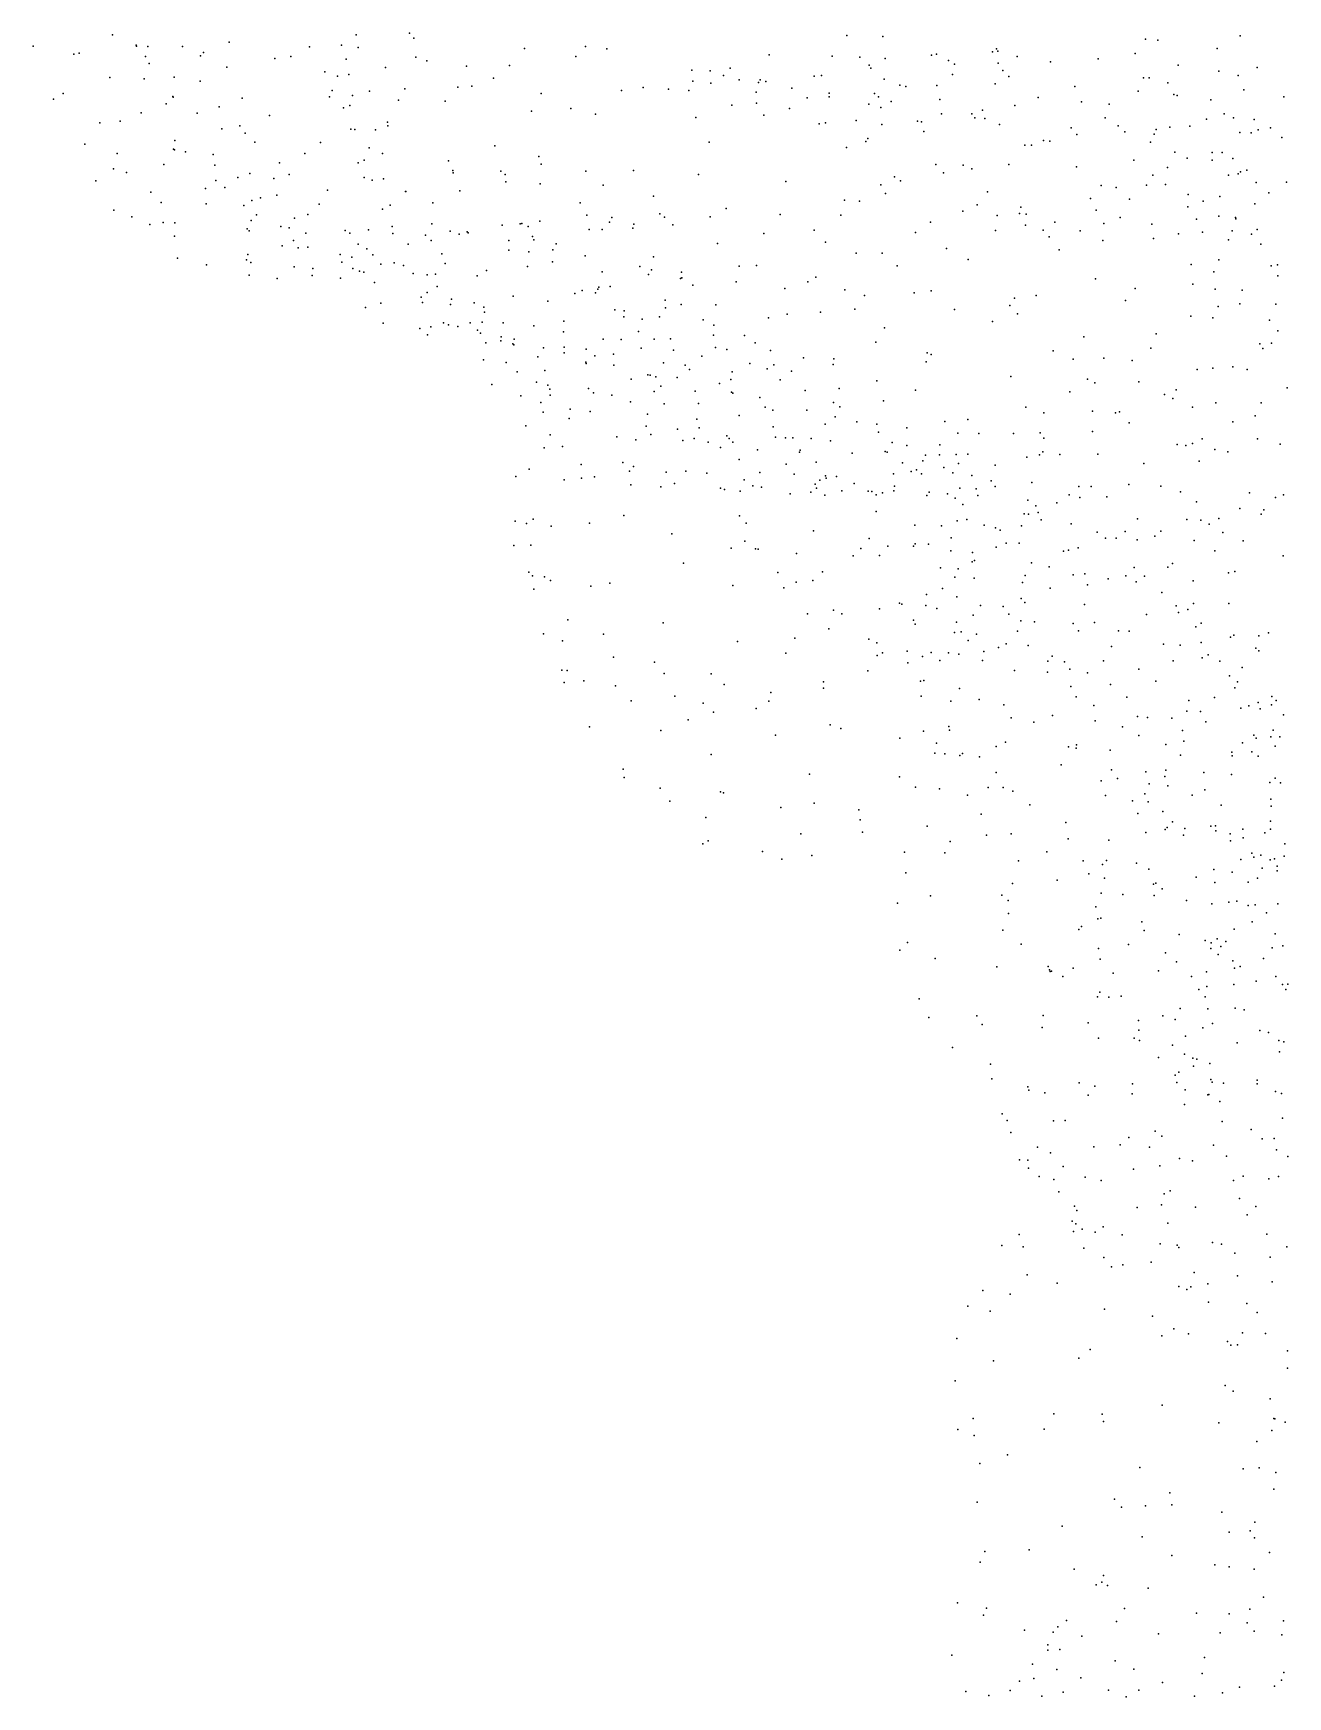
# Model space of a CAD drawing. Header units: metres. Extents: x -25 to 25, y -27.8 to 27.8.
# Drawn here: x 3.42 to 8.65, y -13.88 to -6.94 of the extents above; entities that cross this region are included whole.
import ezdxf

# ---------------------------------------------------------------- set-up
doc = ezdxf.new("R2010")
doc.units = ezdxf.units.M

msp = doc.modelspace()

# ---------------------------------------------------------------- linework, layer by layer
for p in [(3.7463, -6.9419, -9.161), (4.7625, -6.9413, -10.5784), (4.9854, -6.9353, -13.5502), (6.8109, -6.9444, -0.7693), (3.4153, -6.9888, -8.6254), (3.8452, -6.9844, -11.7808), (3.8466, -6.9885, -6.8319), (3.8929, -6.9912, -7.4676), (4.0385, -6.9912, -6.2202), (4.2323, -6.9724, -5.9656), (4.5677, -6.9917, -17.455), (4.7015, -6.9846, -10.9597), (4.7712, -6.9943, -17.0551), (5.0044, -6.9554, -16.8024), (5.4655, -6.9984, -14.1148), (5.7205, -6.9905, -16.1981), (5.8096, -6.9998, -14.5664), (6.9614, -6.9481, -20.7524), (7.4197, -7.0135, -15.7887), (7.4359, -7.0003, -15.3501), (7.4411, -7.01, -13.9072), (8.0578, -6.9597, -2.5463), (8.1099, -6.9644, -13.6171), (8.3567, -6.9992, -13.8044), (8.4526, -6.9465, -0.6771), (3.584, -7.0222, -8.9995), (3.6065, -7.0189, -8.0595), (3.8841, -7.0324, -7.1593), (3.8993, -7.061, -12.4498), (4.113, -7.0295, -12.9133), (4.1258, -7.0162, -9.7482), (4.2229, -7.0771, -9.981), (4.4235, -7.0405, -5.817), (4.491, -7.0322, -11.0416), (4.7208, -7.0429, -13.4308), (4.8853, -7.0781, -10.7501), (5.0117, -7.0352, -5.7186), (5.0577, -7.0503, -19.2681), (5.2231, -7.0727, -5.7999), (5.4033, -7.0703, -16.4481), (5.6806, -7.0324, -19.796), (6.3244, -7.0813, -15.9764), (6.4874, -7.0252, -20.2947), (6.7498, -7.0315, -5.5374), (6.8652, -7.0356, -20.5622), (6.9042, -7.069, -14.7755), (6.9112, -7.0811, -16.1869), (6.9707, -7.0412, -5.7071), (7.1648, -7.0274, -2.0227), (7.1853, -7.0231, -16.1401), (7.2358, -7.0484, -13.9808), (7.2605, -7.0641, -5.7428), (7.4436, -7.0608, -5.6151), (7.5222, -7.0328, -16.2828), (7.6617, -7.0545, -0.3612), (7.8601, -7.0414, -2.3997), (8.0143, -7.0204, -16.1428), (8.1944, -7.0681, -16.3628), (8.5245, -7.0782, 2.6901), (3.7342, -7.1195, -7.8972), (3.8783, -7.1257, -9.2098), (4.003, -7.1189, -11.4139), (4.1122, -7.136, -9.4825), (4.6323, -7.0963, -5.7146), (4.6857, -7.1148, -17.892), (4.7322, -7.1071, -18.1105), (5.336, -7.1228, -19.4608), (6.1648, -7.0899, -5.5702), (6.1681, -7.1354, -14.6851), (6.2406, -7.0926, -15.3456), (6.243, -7.1431, -16.229), (6.296, -7.112, -20.2446), (6.3625, -7.13, -15.0785), (6.4424, -7.1408, -5.635), (6.4493, -7.1301, -14.7696), (6.4725, -7.1366, -16.2974), (6.6744, -7.1146, -14.7058), (6.7053, -7.1121, -16.1527), (6.9675, -7.1273, -0.9363), (7.0329, -7.1518, -16.5654), (7.1874, -7.1534, -15.1387), (7.2527, -7.1073, -16.5991), (7.4298, -7.1464, -2.1119), (7.4628, -7.0901, -0.4244), (7.4879, -7.1161, -16.6101), (8.0502, -7.1217, -0.4379), (8.0736, -7.1214, -21.8444), (8.1515, -7.1421, 1.9669), (8.3638, -7.0931, -5.176), (8.4441, -7.1122, -21.9254), (3.4992, -7.2098, -8.798), (3.5394, -7.1863, -8.2093), (3.9984, -7.1996, -7.2428), (3.9987, -7.2028, -12.6495), (4.2872, -7.2069, -13.063), (4.6521, -7.2007, -10.9651), (4.6632, -7.1749, -17.6595), (4.7479, -7.195, -10.5502), (4.8184, -7.177, -19.0435), (4.9393, -7.2141, -13.4929), (4.9656, -7.1668, -16.9671), (5.1349, -7.2188, -13.6702), (5.1874, -7.1598, -16.7408), (5.2455, -7.1566, -13.849), (5.5356, -7.1875, -19.6616), (5.8705, -7.1748, -14.4154), (5.9607, -7.1611, -6.0713), (6.0672, -7.1689, -20.162), (6.1515, -7.1744, -5.8761), (6.4324, -7.181, -15.7641), (6.5816, -7.1639, -5.7915), (6.6459, -7.2049, -16.4622), (6.7371, -7.2002, -6.0606), (6.7372, -7.1861, -20.4607), (6.9272, -7.1873, -14.1285), (6.9436, -7.2012, -15.0299), (6.9961, -7.2205, -1.3143), (7.058, -7.1578, -5.9981), (7.1988, -7.2112, -15.5024), (7.6106, -7.204, -16.8019), (7.7625, -7.1573, -16.6464), (7.7909, -7.221, -13.8482), (8.0275, -7.1766, -2.4091), (8.1758, -7.1913, -16.6215), (8.1906, -7.1951, 2.198), (8.3304, -7.213, -2.6064), (8.4685, -7.1714, -16.5258), (8.6354, -7.2001, -2.74), (3.8651, -7.268, -7.819), (3.9698, -7.2303, -7.0122), (4.0999, -7.2694, -6.173), (4.1909, -7.2423, -9.7042), (4.4017, -7.2783, -5.8615), (4.7097, -7.2466, -18.7468), (4.7373, -7.2374, -17.3638), (5.4953, -7.2602, -14.1002), (5.6589, -7.2497, -16.4282), (5.7626, -7.2731, -6.1821), (6.1813, -7.2874, -6.0817), (6.3314, -7.2353, -14.5615), (6.4338, -7.2276, -15.4486), (6.4649, -7.2775, -6.0328), (6.5716, -7.2495, -15.1941), (6.9025, -7.2317, -20.9211), (6.9538, -7.2458, -15.8164), (7.2067, -7.2723, -0.6972), (7.3325, -7.2722, -1.8538), (7.3452, -7.2881, -21.4717), (7.378, -7.2563, -13.8986), (7.3877, -7.2909, -16.748), (7.5124, -7.2367, -21.5894), (7.8896, -7.2882, -0.4815), (7.9056, -7.2316, -16.8218), (8.3862, -7.2721, 2.4995), (8.4256, -7.2882, 1.4319), (3.6935, -7.3096, -11.9646), (3.7782, -7.303, -12.365), (4.203, -7.3342, -9.4094), (4.2773, -7.3224, -10.0149), (4.2997, -7.3521, -11.1503), (4.741, -7.3356, -18.3754), (4.7571, -7.3378, -17.8139), (4.844, -7.3381, -5.7141), (4.8941, -7.3059, -10.7785), (4.8957, -7.3212, -17.1962), (6.6961, -7.3138, -14.2582), (6.7218, -7.3086, -15.6888), (6.8499, -7.2997, -15.2548), (6.9579, -7.3159, -15.5619), (7.1056, -7.3026, -1.5038), (7.123, -7.3049, -13.9663), (7.1322, -7.345, -21.3123), (7.4488, -7.3164, -5.7852), (7.7476, -7.3302, -17.0092), (7.771, -7.3574, -14.0137), (7.9436, -7.3221, -21.7951), (7.9723, -7.3466, -17.0544), (8.0936, -7.3571, -14.098), (8.1026, -7.3376, -0.5949), (8.1595, -7.3267, -16.8812), (8.2432, -7.3233, 1.8911), (8.313, -7.2945, -0.7166), (8.4512, -7.3495, -14.1665), (8.4995, -7.3514, -16.7095), (8.5112, -7.295, -5.2824), (8.5286, -7.3391, -0.872), (8.5798, -7.3302, 1.2676), (3.6306, -7.3984, -8.8712), (4.001, -7.419, -11.4403), (4.0054, -7.4217, -7.7638), (4.0057, -7.3826, -6.574), (4.0507, -7.43, -6.9128), (4.3402, -7.39, -12.9641), (4.6145, -7.3917, -13.2273), (4.8175, -7.4142, -18.9707), (5.3418, -7.4057, -13.8695), (6.236, -7.3899, -16.5316), (6.8095, -7.4124, -20.7513), (6.8906, -7.3866, -6.3445), (6.8994, -7.3744, -16.6407), (7.5541, -7.4023, -16.9601), (7.5825, -7.4027, -0.5601), (7.6316, -7.3829, -5.6268), (7.658, -7.3853, -1.9753), (8.0787, -7.3907, -5.3178), (8.1808, -7.4317, -17.0636), (8.6264, -7.3701, -21.9584), (3.7507, -7.5017, -12.2784), (3.7651, -7.4377, -8.0143), (3.96, -7.4828, -12.544), (4.1667, -7.4417, -7.3958), (4.1732, -7.4855, -7.612), (4.4427, -7.4763, -10.224), (4.5491, -7.4373, -5.8411), (4.772, -7.4761, -18.7243), (4.7971, -7.465, -11.032), (4.8729, -7.4376, -17.4276), (5.1479, -7.4684, -5.8577), (5.5254, -7.4493, -16.6661), (5.5352, -7.4821, -19.666), (7.1823, -7.4834, -1.3578), (7.297, -7.4863, -6.0793), (7.3329, -7.5017, -21.4854), (7.4876, -7.4837, -14.0821), (7.7697, -7.4928, -14.2782), (8.0091, -7.4653, -14.2734), (8.1494, -7.4958, -0.7771), (8.2322, -7.4566, -14.2498), (8.3363, -7.4326, 1.6522), (8.3367, -7.4648, 2.2446), (8.3774, -7.4334, -2.4612), (8.4224, -7.4587, -21.9429), (3.6768, -7.5508, -8.7041), (3.8046, -7.5163, -8.9267), (4.177, -7.5498, -7.0653), (4.2685, -7.5377, -11.2688), (4.3192, -7.5207, -6.0778), (4.4194, -7.542, -12.8287), (4.4838, -7.5254, -11.1382), (4.7963, -7.5375, -13.1792), (4.8295, -7.5483, -18.3014), (4.8766, -7.5432, -17.6535), (5.167, -7.5083, -13.4645), (5.1676, -7.5177, -17.0495), (5.3663, -7.5112, -6.0253), (5.3847, -7.5253, -19.4947), (5.3875, -7.5554, -16.8611), (5.5308, -7.5647, -6.2237), (5.7223, -7.5118, -14.1406), (5.7939, -7.5693, -16.6383), (5.9214, -7.5088, -14.2299), (6.1925, -7.5254, -6.2095), (6.556, -7.5544, -6.2522), (6.953, -7.5685, -6.502), (7.0098, -7.5344, -16.7462), (7.0356, -7.551, -14.0765), (7.2147, -7.5187, -16.7948), (7.8725, -7.5712, -21.779), (8.0626, -7.5699, -17.2711), (8.088, -7.5282, -2.102), (8.1412, -7.5663, -14.4333), (8.4038, -7.5277, -16.9838), (8.4444, -7.522, -14.3937), (8.4551, -7.514, 2.4128), (8.4808, -7.507, 1.325), (8.5199, -7.5582, -1.0562), (8.6469, -7.5568, -5.5238), (3.906, -7.5992, -11.633), (4.1348, -7.584, -6.4967), (4.2154, -7.5799, -12.6487), (4.3276, -7.6336, -9.7023), (4.3637, -7.6225, -9.9999), (4.4321, -7.6111, -9.2788), (4.6429, -7.591, -10.4356), (4.9687, -7.5954, -11.0659), (4.97, -7.596, -5.8792), (5.1955, -7.5935, -19.3003), (6.0037, -7.6159, -6.3321), (6.8015, -7.6322, -14.2087), (6.8646, -7.6367, -20.9691), (6.9724, -7.6039, -21.1558), (7.3991, -7.5969, -0.8605), (7.8279, -7.6249, -17.3136), (7.9353, -7.58, -1.8835), (7.9916, -7.6278, -5.4691), (8.2363, -7.6088, -1.0396), (8.2993, -7.6357, -14.6283), (8.3682, -7.6174, -2.2134), (8.573, -7.6011, 1.1328), (3.7517, -7.6736, -8.524), (3.8271, -7.7013, -8.2931), (3.9496, -7.6416, -7.9967), (4.1364, -7.6478, -11.4486), (4.2941, -7.655, -6.2848), (4.3467, -7.6939, -7.2186), (4.5052, -7.7067, -11.2931), (4.5618, -7.6924, -9.0475), (4.6082, -7.6491, -12.8281), (4.8737, -7.6695, -18.6737), (4.9045, -7.6536, -17.9509), (5.0834, -7.6433, -13.2022), (5.6984, -7.6429, -19.7935), (5.7257, -7.6947, -12.1234), (5.8307, -7.7049, -12.48), (6.0308, -7.6892, -16.7255), (6.0499, -7.7036, -14.2072), (6.2403, -7.7015, -16.7879), (6.3073, -7.6664, -14.2896), (6.5325, -7.692, -16.8715), (6.7865, -7.6948, -20.7366), (7.2961, -7.6785, -16.9775), (7.3557, -7.6513, -14.21), (7.4389, -7.6965, -5.9798), (7.5324, -7.6885, -1.411), (7.5372, -7.6609, -14.3902), (7.5602, -7.6901, -17.1913), (7.8527, -7.6744, -0.8663), (7.9528, -7.7049, -14.6476), (8.2344, -7.6607, -2.0127), (8.3641, -7.6991, 1.9032), (8.4342, -7.7051, -21.9186), (8.4351, -7.71, -5.4619), (8.5143, -7.6477, -14.7453), (3.9017, -7.7337, -11.8494), (3.9577, -7.7257, -12.3535), (4.0068, -7.7273, -8.8433), (4.3077, -7.7526, -6.6113), (4.3168, -7.7606, -8.9052), (4.3243, -7.7178, -7.0014), (4.449, -7.7415, -12.5481), (4.4832, -7.7478, -7.7234), (4.5529, -7.7698, -6.18), (4.7165, -7.7594, -8.8618), (4.736, -7.7699, -12.4841), (4.8142, -7.7554, -12.6833), (4.9133, -7.7424, -18.3992), (4.9157, -7.7713, -6.0644), (5.052, -7.7784, -12.3416), (5.0784, -7.7311, -19.0754), (5.1553, -7.7621, -17.3378), (5.1926, -7.7743, -6.1819), (5.2258, -7.7646, -12.2222), (5.2306, -7.7693, -12.7833), (5.3732, -7.7361, -13.0413), (5.4479, -7.7314, -11.4836), (5.4546, -7.7303, -12.2358), (5.4806, -7.7422, -12.5438), (5.5301, -7.7195, -11.968), (5.7353, -7.7542, -16.7945), (5.7897, -7.7543, -14.065), (5.8212, -7.7234, -6.4946), (5.9183, -7.7488, -12.0167), (5.9228, -7.7319, -12.2675), (6.0845, -7.735, -20.0585), (6.465, -7.772, -20.3645), (6.6743, -7.7572, -20.5573), (7.0983, -7.7674, -6.4469), (7.1604, -7.724, -21.3595), (7.4319, -7.759, -21.5509), (7.5565, -7.737, -1.1655), (7.6305, -7.7576, -5.7201), (7.68, -7.7239, -14.5598), (7.7857, -7.7596, -1.1388), (7.884, -7.7298, -1.4562), (8.0847, -7.7321, -1.5597), (8.1955, -7.7731, -5.4544), (8.2709, -7.7109, -1.3003), (8.2952, -7.7663, -17.1807), (8.4201, -7.7603, 2.1005), (8.501, -7.774, -17.0328), (8.5237, -7.7544, -2.0925), (4.0052, -7.7829, -8.1669), (4.4536, -7.8223, -9.8319), (4.5009, -7.801, -10.1235), (4.5207, -7.8318, -11.4723), (4.5608, -7.8282, -7.434), (4.7708, -7.8159, -8.6623), (4.8072, -7.8355, -11.4595), (4.9799, -7.8156, -18.0896), (5.0762, -7.8008, -12.0551), (5.4005, -7.8003, -6.4086), (5.4009, -7.8416, -11.0075), (5.4837, -7.8486, -17.023), (5.499, -7.7839, -11.1919), (5.5041, -7.7983, -13.4859), (5.5839, -7.8391, -13.7219), (5.5982, -7.8151, -13.2023), (6.2716, -7.8126, -6.4174), (6.7226, -7.807, -16.9722), (7.2279, -7.8346, -14.2922), (7.6554, -7.7851, -21.6964), (7.6979, -7.8397, -17.3436), (7.8802, -7.8012, -5.5288), (8.0915, -7.7925, -21.8549), (8.4043, -7.7983, -1.7172), (8.5397, -7.8154, -1.3756), (4.0178, -7.8749, -12.0359), (4.1382, -7.9024, -8.3187), (4.3052, -7.881, -8.1354), (4.3114, -7.8589, -12.3379), (4.3237, -7.8927, -11.6852), (4.5037, -7.9102, -12.172), (4.5825, -7.917, -8.2623), (4.6961, -7.8585, -8.045), (4.7034, -7.8915, -6.3195), (4.7456, -7.8704, -7.7792), (4.7493, -7.918, -11.685), (4.8323, -7.8601, -12.1114), (4.8655, -7.8991, -11.9009), (4.9222, -7.8936, -8.2096), (4.9607, -7.9056, -6.2918), (5.12, -7.8569, -17.5958), (5.135, -7.8963, -10.6965), (5.4776, -7.909, -6.6369), (5.5824, -7.8891, -19.5512), (5.7196, -7.8647, -6.6798), (5.9474, -7.9094, -14.1962), (6.0045, -7.8689, -11.8003), (6.3619, -7.908, -14.386), (6.4347, -7.9057, -17.0386), (6.8501, -7.8533, -20.9136), (6.959, -7.8529, -17.019), (7.022, -7.9071, -21.1621), (7.3181, -7.8803, -6.1811), (8.249, -7.9005, -15.0104), (8.3646, -7.8814, 1.7984), (8.5826, -7.907, -1.607), (8.6091, -7.9026, -21.8544), (4.3169, -7.9447, -11.892), (4.434, -7.9599, -8.4445), (4.5801, -7.9463, -9.7066), (4.6973, -7.9581, -6.564), (4.7768, -7.9286, -10.323), (4.7951, -7.9332, -9.3677), (4.839, -7.9755, -7.5896), (5.0014, -7.939, -8.0167), (5.0588, -7.9445, -18.448), (5.0949, -7.9413, -8.7163), (5.268, -7.9483, -17.4316), (5.3072, -7.9256, -10.8326), (5.7903, -7.931, -11.0898), (5.9838, -7.942, -12.8137), (5.9958, -7.9238, -6.6822), (6.1171, -7.9597, -11.5945), (6.121, -7.9334, -14.3328), (6.1221, -7.9569, -16.9956), (6.1684, -7.9872, -11.2948), (6.3493, -7.973, -20.2079), (6.6485, -7.9731, -20.5003), (6.6817, -7.954, -6.6509), (7.8497, -7.9605, -14.8283), (8.2554, -7.9828, -5.412), (8.3429, -7.9321, 1.3716), (8.611, -7.9478, -16.9279), (5.0341, -8.0371, -7.6767), (5.0589, -8.018, -6.6977), (5.1018, -7.9925, -18.7221), (5.1608, -8.0452, -8.9982), (5.4187, -8.0333, -19.2784), (5.5637, -8.0542, -17.2681), (5.6753, -8.0213, -13.8083), (5.7058, -8.0092, -13.3033), (5.7618, -8.0186, -19.61), (5.7712, -8.0032, -17.0593), (5.7767, -7.995, -14.0454), (5.8234, -7.9934, -13.065), (6.0531, -8.0497, -12.1038), (6.553, -8.0006, -14.4444), (6.8025, -8.0073, -17.1259), (6.8852, -8.0302, -6.6066), (7.0923, -8.0187, -17.1818), (7.1638, -8.0103, -6.3485), (7.511, -8.0416, -5.8443), (7.6019, -8.0304, -14.7603), (7.9751, -8.0509, -21.7386), (8.0153, -8.0005, -17.3193), (8.3493, -8.004, -17.1294), (8.4612, -8.0079, -5.3685), (4.8027, -8.0809, -10.1199), (4.8664, -8.063, -9.5484), (5.0398, -8.0594, -9.4237), (5.1574, -8.0685, -8.167), (5.2563, -8.0609, -6.83), (5.2957, -8.0789, -19.0647), (5.2991, -8.0999, -10.5822), (5.8424, -8.0904, -6.9579), (5.8805, -8.1191, -14.3441), (5.8812, -8.094, -10.8642), (6.0291, -8.119, -17.2094), (6.0544, -8.0822, -12.57), (6.1192, -8.0679, -19.8536), (6.2641, -8.069, -11.0311), (6.4842, -8.1237, -14.772), (6.5623, -8.108, -6.8194), (6.7012, -8.1002, -14.607), (6.8441, -8.0877, -20.7661), (7.2602, -8.0889, -17.2976), (7.4912, -8.0724, -21.5281), (7.5237, -8.1069, -17.4225), (8.2478, -8.1168, -21.7408), (8.3386, -8.1236, 1.4766), (8.3616, -8.0763, 1.7124), (8.4513, -8.0655, 1.9563), (8.6014, -8.0658, 2.3005), (4.8759, -8.1455, -9.761), (5.0292, -8.1686, -10.1387), (5.0614, -8.194, -9.8608), (5.0752, -8.1606, -9.6487), (5.1278, -8.145, -7.4165), (5.1486, -8.1529, -7.1965), (5.1871, -8.1591, -8.3743), (5.2396, -8.1439, -18.7996), (5.27, -8.1752, -10.3781), (5.2821, -8.1879, -7.9237), (5.2889, -8.1422, -9.3508), (5.3761, -8.145, -17.7578), (5.5045, -8.1572, -17.5256), (5.6281, -8.182, -13.6439), (5.63, -8.137, -10.719), (5.9415, -8.1809, -14.6892), (5.9567, -8.1286, -19.6462), (6.2117, -8.1318, -14.7901), (6.2564, -8.154, -10.7701), (6.9684, -8.1651, -20.9618), (7.4191, -8.139, -14.6616), (8.1019, -8.19, -5.3606), (8.5753, -8.1332, -21.6926), (8.6106, -8.1779, -5.0625), (5.3045, -8.2276, -18.506), (5.3664, -8.2193, -9.928), (5.3683, -8.2022, -9.6375), (5.4171, -8.2316, -10.1429), (5.4217, -8.2362, -18.1653), (5.4233, -8.213, -7.4823), (5.545, -8.249, -19.2143), (5.6307, -8.2461, -7.4321), (5.7235, -8.2539, -13.3082), (5.7947, -8.2127, -19.4551), (5.8696, -8.2139, -13.0273), (5.9521, -8.2506, -7.1593), (6.0076, -8.2122, -14.8871), (6.0751, -8.2118, -10.6105), (6.0875, -8.2586, -12.3034), (6.2544, -8.1964, -17.3695), (6.2628, -8.2474, -10.4703), (6.31, -8.2555, -11.4199), (6.3843, -8.1973, -11.1489), (6.4285, -8.228, -10.6284), (6.4923, -8.2599, -15.0621), (6.9323, -8.2247, -14.6897), (7.6723, -8.2613, -5.6317), (7.8003, -8.2032, -21.6327), (8.0801, -8.2509, -17.2336), (8.5352, -8.2323, -16.9468), (8.5481, -8.2512, 2.0418), (8.5842, -8.2287, 0.9473), (5.2953, -8.2995, -8.1883), (5.3897, -8.3107, -18.847), (5.522, -8.2858, -7.6605), (5.6312, -8.2695, -9.9933), (5.7211, -8.3082, -14.6703), (5.7235, -8.3139, -9.7081), (5.7598, -8.2819, -10.3956), (5.8378, -8.2757, -17.6284), (5.838, -8.3213, -10.193), (6.0464, -8.3108, -19.4974), (6.137, -8.3209, -11.9636), (6.2053, -8.283, -11.6411), (6.4066, -8.3147, -20.0029), (6.5059, -8.3196, -11.0104), (6.6298, -8.2907, -17.3294), (6.7536, -8.3191, -20.5789), (6.7573, -8.2953, -15.0072), (7.1421, -8.3078, -14.6787), (7.1467, -8.2698, -17.3507), (7.1627, -8.2773, -6.341), (7.7567, -8.2958, -17.4132), (7.8846, -8.2921, -5.4438), (8.0025, -8.3011, -8.8161), (8.3388, -8.3336, -21.5689), (8.4223, -8.3284, 1.6078), (5.329, -8.4025, -8.5314), (5.4345, -8.3489, -9.0471), (5.516, -8.3919, -18.4251), (5.551, -8.3438, -9.3011), (5.5625, -8.4044, -13.8076), (5.9105, -8.3803, -19.3486), (5.981, -8.3614, -15.1724), (5.9897, -8.3625, -10.0488), (6.0138, -8.3705, -7.3328), (6.1034, -8.3725, -12.5058), (6.1542, -8.3386, -10.1925), (6.2798, -8.3974, -15.2606), (6.3269, -8.381, -17.5603), (6.3322, -8.349, -19.7134), (6.4793, -8.3363, -10.4049), (6.5331, -8.3822, -20.1933), (6.5796, -8.3469, -7.0818), (6.9369, -8.3863, -20.8164), (7.4953, -8.3682, -5.8358), (7.8157, -8.38, -14.8946), (7.847, -8.3943, -9.0226), (8.0303, -8.3914, -21.5316), (8.2738, -8.3398, -5.1096), (8.4822, -8.3389, -4.8094), (5.451, -8.4496, -8.0303), (5.5716, -8.4208, -14.2185), (5.5723, -8.4465, -14.4695), (5.7334, -8.4182, -19.1883), (5.7534, -8.437, -15.0989), (5.83, -8.4468, -9.5755), (6.0069, -8.4307, -17.9861), (6.0344, -8.4093, -12.7366), (6.1785, -8.4303, -9.9134), (6.3294, -8.4333, -19.4953), (6.3355, -8.4386, -7.3283), (6.4475, -8.4563, -9.9817), (6.6374, -8.4273, -20.3826), (6.7795, -8.418, -7.0122), (6.9649, -8.4703, -6.6148), (7.098, -8.4251, -20.9786), (7.7417, -8.4323, -21.426), (8.1374, -8.4435, -17.1032), (8.1717, -8.4609, -8.7634), (8.1864, -8.4236, -9.0952), (8.6486, -8.4162, -21.2234), (5.5342, -8.4764, -14.0089), (5.543, -8.518, -8.8765), (5.6557, -8.5049, -9.1453), (5.74, -8.5143, -13.2509), (5.9082, -8.4745, -18.1915), (5.9787, -8.5265, -19.1751), (6.0485, -8.4821, -7.5826), (6.1923, -8.4809, -19.3196), (6.3621, -8.5311, -17.7689), (6.4697, -8.496, -7.4896), (6.5026, -8.5095, -19.8536), (6.6448, -8.509, -10.7878), (6.755, -8.4767, -7.2701), (6.763, -8.5369, -10.2213), (6.7818, -8.4958, -15.2254), (7.5585, -8.4967, -21.2827), (7.6337, -8.5198, -14.7756), (7.837, -8.5132, -17.2521), (7.9334, -8.5199, -9.2432), (7.9491, -8.5155, -5.2572), (8.254, -8.4959, -4.8994), (8.3521, -8.4789, -17.0033), (8.5154, -8.5327, -20.8637), (8.5406, -8.4778, -16.9062), (5.4718, -8.5745, -8.2327), (5.5732, -8.6121, -13.5613), (5.6523, -8.5445, -18.7672), (5.9737, -8.5765, -12.8897), (5.9927, -8.6107, -18.4426), (6.104, -8.5881, -15.4068), (6.1846, -8.5467, -18.0852), (6.1954, -8.5833, -11.8194), (6.5034, -8.5784, -7.7703), (6.7215, -8.5678, -7.8705), (6.8533, -8.5581, -17.5716), (6.9363, -8.5681, -7.6187), (6.9439, -8.6014, -7.3005), (7.0617, -8.5829, -20.8264), (7.221, -8.5563, -17.6276), (7.2746, -8.6049, -8.047), (7.317, -8.5474, -21.0644), (7.3619, -8.6072, -14.7279), (7.507, -8.6064, -5.6405), (7.6183, -8.6031, -9.1569), (7.8363, -8.5975, -8.268), (7.9904, -8.5625, -8.5586), (8.4221, -8.5575, -15.2331), (5.5474, -8.6665, -15.0566), (5.6239, -8.6602, -8.6864), (5.8506, -8.6201, -13.0738), (5.9298, -8.6324, -9.382), (6.1261, -8.6352, -9.617), (6.1746, -8.6271, -12.2089), (6.2328, -8.6428, -7.8567), (6.2835, -8.6653, -18.462), (6.3109, -8.6166, -11.4143), (6.3207, -8.6279, -15.4339), (6.3347, -8.6424, -18.2186), (6.4382, -8.6751, -11.0427), (6.5138, -8.6223, -19.3546), (6.5547, -8.6247, -7.987), (6.5865, -8.6245, -15.3752), (6.6164, -8.6761, -17.871), (6.662, -8.6275, -9.7632), (6.7435, -8.6369, -20.4539), (6.9716, -8.6812, -9.6501), (7.0011, -8.6438, -10.0205), (7.0617, -8.656, -8.1248), (7.1997, -8.6536, -7.6047), (7.6339, -8.6259, -7.8054), (8.1907, -8.6523, -17.0323), (8.2269, -8.6565, -15.1172), (8.2548, -8.6487, -20.9174), (8.2949, -8.6287, -9.2266), (8.3472, -8.674, -8.981), (8.4017, -8.6826, -16.9395), (8.5257, -8.6284, -20.5773), (8.6202, -8.6504, 1.476), (5.7022, -8.7354, -8.2056), (5.8761, -8.7274, -8.9304), (5.9205, -8.745, -15.4332), (6.3613, -8.7158, -8.0808), (6.5575, -8.7344, -10.8712), (6.6142, -8.6848, -8.1794), (6.6827, -8.7268, -19.5385), (6.833, -8.6885, -17.789), (6.9798, -8.6843, -10.4817), (7.044, -8.7292, -7.0176), (7.1283, -8.7204, -7.3844), (7.1394, -8.6973, -10.3338), (7.1986, -8.6953, -9.8134), (7.2164, -8.7481, -17.9009), (7.2675, -8.6942, -14.9371), (7.2774, -8.7322, -6.2967), (7.316, -8.6925, -6.0667), (7.4304, -8.7393, -9.0407), (7.5632, -8.7047, -8.8697), (7.616, -8.6958, -21.0542), (7.6289, -8.683, -8.5125), (7.7005, -8.6946, -9.4139), (7.8587, -8.6935, -21.0723), (8.0511, -8.7316, -20.939), (8.2817, -8.7217, -20.7062), (5.4291, -8.7865, -14.6242), (5.4857, -8.7552, -14.0937), (5.6312, -8.8, -13.3984), (5.7038, -8.7935, -15.2983), (5.7573, -8.7879, -8.45), (5.9044, -8.7639, -8.1011), (5.9097, -8.8208, -8.6472), (6.0569, -8.7675, -9.1767), (6.0921, -8.8157, -8.8717), (6.1387, -8.7636, -12.7114), (6.2265, -8.7724, -12.4499), (6.3826, -8.8003, -8.3385), (6.4482, -8.7695, -18.7347), (6.5916, -8.777, -8.3983), (6.6784, -8.8187, -19.9899), (6.6988, -8.8009, -18.218), (6.7225, -8.7837, -20.2697), (6.7249, -8.7937, -10.7079), (6.7679, -8.7856, -15.3556), (6.8413, -8.8158, -9.2939), (7.0059, -8.7745, -17.9662), (7.0803, -8.7658, -9.3304), (7.1015, -8.7589, -6.8086), (7.1224, -8.7751, -8.3226), (7.2541, -8.7701, -20.8158), (7.3325, -8.7821, -10.1385), (7.4144, -8.8045, -8.5103), (7.583, -8.8109, -5.3485), (7.988, -8.8197, -8.5255), (6.035, -8.8287, -8.2559), (6.2844, -8.8348, -11.7188), (6.3002, -8.8398, -8.7824), (6.3654, -8.8469, -9.1306), (6.4182, -8.8251, -9.3494), (6.4545, -8.8301, -8.6102), (6.5745, -8.858, -15.4458), (6.6616, -8.8519, -18.8972), (6.6851, -8.8354, -8.6295), (6.7197, -8.8639, -18.5297), (6.7905, -8.8461, -19.2683), (6.8998, -8.8469, -8.591), (6.9151, -8.8488, -20.5137), (6.9338, -8.8621, -8.8375), (6.96, -8.8548, -18.2223), (7.0074, -8.846, -15.2403), (7.0107, -8.8261, -9.1347), (7.1456, -8.8651, -8.6722), (7.1549, -8.8511, -8.9176), (7.2317, -8.8588, -5.9482), (7.2638, -8.8767, -7.0184), (7.2826, -8.8345, -6.4814), (7.3509, -8.8373, -10.4147), (7.3579, -8.866, -14.8064), (7.4302, -8.8275, -9.8873), (7.5662, -8.8853, -10.3453), (7.7388, -8.8626, -20.7987), (7.7803, -8.8274, -14.6735), (7.7839, -8.8732, -17.1749), (7.8307, -8.8283, -5.1229), (7.896, -8.8704, -8.1354), (8.1219, -8.8271, -4.7871), (8.2045, -8.8502, -20.5517), (8.4923, -8.8547, -9.3009), (8.6003, -8.8736, -16.8895), (8.6341, -8.8631, -10.6966), (5.8802, -8.9492, -13.0449), (6.3631, -8.9503, -12.3685), (6.9341, -8.9321, -19.1005), (7.2956, -8.9033, -6.7581), (7.5516, -8.9418, -7.2368), (7.5701, -8.944, -17.4085), (7.5996, -8.9088, -14.4838), (7.6101, -8.9367, -9.9037), (7.6875, -8.8963, -9.697), (8.271, -8.8913, -15.0642), (8.4524, -8.9199, -10.8782), (8.5407, -8.944, -10.5134), (8.5516, -8.9257, -15.214), (5.4273, -8.972, -14.8557), (5.4745, -8.9827, -14.0797), (5.5023, -8.9642, -15.0526), (5.5769, -8.9928, -13.4874), (5.7375, -8.9808, -13.2119), (6.0801, -9.0256, -15.4806), (6.3914, -8.9803, -11.9984), (6.6727, -9.0132, -10.8009), (7.0947, -8.9892, -20.5082), (7.2061, -8.9915, -6.1796), (7.2712, -8.9708, -5.5337), (7.312, -8.965, -10.5962), (7.3848, -8.989, -20.6509), (7.4322, -8.9999, -17.8945), (7.4512, -9.0106, -6.9471), (7.5405, -8.9927, -10.5988), (7.6224, -8.9677, -5.2029), (7.7475, -8.9841, -10.1843), (7.8562, -9.0184, -5.0258), (7.9735, -9.0151, -7.7112), (8.0251, -8.9622, -9.6858), (8.1222, -9.0148, -20.3693), (8.2303, -8.9656, -10.7397), (8.2885, -8.9683, -16.9766), (8.3233, -8.9855, -9.718), (8.3634, -8.9612, -8.8334), (8.3801, -9.0194, -11.0868), (5.4215, -9.0742, -14.5732), (5.4916, -9.0732, -13.8353), (6.3279, -9.0851, -15.4777), (6.385, -9.0568, -11.3986), (6.43, -9.0882, -11.8164), (6.4409, -9.0894, -11.1496), (6.87, -9.0862, -10.7128), (6.9043, -9.0443, -19.7656), (6.9828, -9.0775, -20.2543), (7.09, -9.0771, -5.8461), (7.097, -9.0673, -19.4495), (7.1527, -9.0689, -15.0846), (7.2456, -9.0958, -18.7436), (7.2463, -9.0416, -18.4306), (7.4341, -9.0805, -5.2722), (7.476, -9.0641, -17.6656), (7.5304, -9.064, -14.1449), (7.715, -9.0982, -17.2637), (7.7366, -9.0939, -10.8308), (7.7774, -9.0843, -14.254), (7.8911, -9.0436, -7.4632), (7.9359, -9.0434, -10.7663), (8.0229, -9.0502, -8.459), (8.0968, -9.0357, -10.2974), (8.2609, -9.0531, -4.5788), (8.3467, -9.0963, -15.0283), (8.4655, -9.0544, -10.097), (6.1294, -9.1478, -12.7466), (6.6014, -9.1082, -15.4078), (6.8375, -9.1179, -15.2923), (6.9478, -9.1161, -19.9745), (7.2026, -9.1668, -20.3087), (7.3351, -9.142, -6.5492), (7.3352, -9.1041, -14.7106), (7.3438, -9.1364, -18.264), (7.5827, -9.1472, -13.91), (7.6557, -9.1628, -7.0457), (8.0105, -9.1657, -4.8537), (8.151, -9.1648, -14.7972), (8.1712, -9.1491, -11.2686), (8.6322, -9.118, -16.9294), (5.4841, -9.185, -14.395), (5.4997, -9.2002, -14.0411), (5.5496, -9.2051, -13.533), (5.5742, -9.2209, -15.0832), (5.8224, -9.232, -13.0229), (6.5228, -9.1872, -12.3999), (6.5993, -9.227, -11.0145), (6.6696, -9.2204, -12.0308), (6.7101, -9.1838, -12.2935), (7.2618, -9.207, -14.0873), (7.276, -9.172, -10.7468), (7.3426, -9.2107, -13.8437), (7.5441, -9.2286, -13.6599), (7.556, -9.1993, -20.3065), (7.7559, -9.1969, -11.0153), (7.8044, -9.1925, -13.8911), (7.8154, -9.2379, -20.1704), (7.902, -9.2141, -11.2105), (7.9763, -9.2012, -14.3667), (8.0184, -9.2258, -14.1173), (8.0533, -9.202, -7.7919), (8.2564, -9.222, -8.5869), (8.405, -9.1884, -11.2619), (8.4308, -9.1824, -8.749), (5.5047, -9.2571, -14.8726), (5.7424, -9.2441, -15.2499), (6.3348, -9.2418, -12.556), (6.5479, -9.251, -11.7156), (7.1442, -9.2792, -6.2931), (7.2109, -9.2542, -19.7539), (7.2704, -9.289, -18.5174), (7.5394, -9.2956, -19.9907), (7.66, -9.2519, -5.0724), (8.1266, -9.2702, -8.3091), (6.6466, -9.3592, -11.1985), (6.7557, -9.344, -11.8641), (6.791, -9.359, -12.4632), (6.9478, -9.3393, -12.0277), (7.0315, -9.3153, -12.4379), (7.0415, -9.3188, -5.9384), (7.1413, -9.3254, -14.8602), (7.1874, -9.3374, -5.4714), (7.3392, -9.3656, -5.3097), (7.3688, -9.3242, -10.9304), (7.4639, -9.3293, -19.7138), (7.487, -9.3613, -17.8203), (7.5537, -9.3118, -11.0508), (7.8034, -9.321, -7.2672), (8.0627, -9.3623, -11.5613), (8.1856, -9.3267, -4.7025), (8.1951, -9.3533, -14.578), (8.2344, -9.3414, -14.0033), (8.2577, -9.3161, -11.4922), (8.4057, -9.3162, -17.0001), (5.5452, -9.4435, -13.7225), (5.6473, -9.3841, -13.3006), (5.7957, -9.4441, -15.1206), (6.0439, -9.3967, -15.3), (6.736, -9.4224, -11.6267), (7.0891, -9.386, -10.9287), (7.0958, -9.403, -14.359), (7.2601, -9.438, -11.9896), (7.2686, -9.3942, -12.2668), (7.2885, -9.4354, -12.5519), (7.3526, -9.444, -11.1307), (7.5235, -9.432, -6.8076), (7.537, -9.3887, -13.2716), (7.5952, -9.3927, -17.6171), (7.7557, -9.3998, -11.4696), (7.7785, -9.4305, -19.9123), (7.8446, -9.3954, -17.2899), (7.9456, -9.4311, -4.9031), (7.9902, -9.4314, -7.5316), (8.2685, -9.4135, -14.2195), (8.2906, -9.3983, -8.3658), (8.5719, -9.4384, -8.6131), (5.6245, -9.4727, -14.4773), (6.355, -9.4749, -15.2359), (6.5946, -9.461, -12.4359), (6.9026, -9.4647, -11.1043), (6.9362, -9.4803, -11.6872), (7.063, -9.5156, -13.9924), (7.3172, -9.4707, -12.8837), (7.4449, -9.4996, -11.6034), (7.476, -9.4852, -12.24), (7.5683, -9.4914, -5.1207), (7.9164, -9.4962, -11.8398), (8.1332, -9.4859, -7.7535), (8.2027, -9.4901, -13.7909), (8.2907, -9.4793, -11.72), (8.4124, -9.4573, -14.0192), (8.4266, -9.4486, -14.9509), (8.5183, -9.5028, -4.4742), (8.5306, -9.4518, -20.3396), (8.5306, -9.5137, -11.4673), (5.8371, -9.541, -12.9051), (6.0085, -9.5618, -15.1166), (6.5563, -9.5239, -15.1034), (6.9378, -9.534, -14.6719), (6.9604, -9.522, -11.3681), (7.0656, -9.5647, -12.6484), (7.1276, -9.5372, -6.2411), (7.1638, -9.5205, -11.6231), (7.1996, -9.5545, -5.5023), (7.2359, -9.5229, -18.6992), (7.2791, -9.5285, -13.4489), (7.3778, -9.5551, -18.1368), (7.3838, -9.5167, -6.6477), (7.6506, -9.5569, -19.6682), (7.6687, -9.537, -6.9535), (7.7197, -9.5594, -12.1745), (7.8822, -9.5555, -7.3023), (8.1728, -9.5565, -4.7657), (8.2938, -9.5429, -17.0601), (8.3197, -9.5302, -8.0089), (8.3684, -9.5573, -14.435), (8.4618, -9.5843, -14.2186), (5.6221, -9.5948, -13.4738), (5.6309, -9.646, -13.7864), (5.6445, -9.5965, -14.0426), (5.7128, -9.6394, -13.2133), (6.0485, -9.6083, -12.6545), (6.2447, -9.61, -12.5104), (6.2997, -9.6549, -14.9914), (6.7143, -9.6436, -14.7258), (6.8986, -9.5975, -14.2184), (7.1186, -9.6414, -5.7432), (7.1321, -9.6381, -13.7967), (7.5118, -9.5963, -19.5102), (7.6493, -9.6037, -13.2182), (7.7427, -9.5901, -17.5342), (7.816, -9.6053, -13.5037), (7.9113, -9.6547, -17.3792), (8.0296, -9.5908, -12.0209), (8.1015, -9.6406, -7.5819), (8.4081, -9.6188, -14.7655), (8.4419, -9.6433, -13.8282), (5.8459, -9.6602, -14.6022), (5.9105, -9.7235, -14.3624), (6.0928, -9.703, -14.8646), (6.4852, -9.7242, -14.5603), (6.4944, -9.6885, -14.8056), (6.7135, -9.67, -14.5162), (7.1212, -9.7029, -6.0223), (7.2821, -9.6715, -18.414), (7.3632, -9.7175, -19.2994), (7.7458, -9.6623, -12.3576), (7.7679, -9.7058, -5.0128), (7.9802, -9.7081, -12.2074), (8.2386, -9.7212, -20.2499), (8.3465, -9.7092, -7.8554), (8.4307, -9.6682, -11.8065), (8.5859, -9.7049, -15.1861), (8.6034, -9.7217, -4.5337), (6.2112, -9.7326, -14.6903), (6.2553, -9.7701, -14.4367), (6.4331, -9.7543, -12.4173), (7.2451, -9.7247, -13.0246), (7.4669, -9.7391, -6.6939), (7.4974, -9.7933, -5.2166), (7.6703, -9.7835, -12.8341), (7.8421, -9.7426, -7.0385), (8.0243, -9.7885, -4.8674), (8.0656, -9.7926, -7.3457), (8.2298, -9.7659, -17.1657), (8.2879, -9.7677, -4.7399), (8.4554, -9.7528, -20.4149), (8.4894, -9.7437, -14.5147), (8.5287, -9.7303, -8.0115), (8.5363, -9.7565, -1.4618), (8.584, -9.74, -1.7668), (8.6334, -9.7817, -1.2758), (5.7369, -9.8318, -13.4019), (6.0342, -9.8467, -14.1688), (6.1489, -9.8018, -12.5676), (6.7416, -9.8228, -14.1106), (6.7867, -9.838, -12.4742), (7.131, -9.8497, -12.8155), (7.2364, -9.8295, -13.3516), (7.2404, -9.845, -6.3644), (7.592, -9.8114, -19.5508), (7.8484, -9.8062, -17.5389), (7.9615, -9.8321, -13.5265), (8.1685, -9.7955, -13.6863), (8.2124, -9.8467, -12.1968), (8.3104, -9.8111, -1.5905), (8.5902, -9.8459, -11.6459), (6.5136, -9.8661, -14.1872), (7.0321, -9.8792, -13.8018), (7.1852, -9.8993, -6.1373), (7.4345, -9.9141, -19.3513), (7.4736, -9.8955, -18.06), (7.7362, -9.9156, -5.0516), (7.7681, -9.9203, -13.0879), (7.7696, -9.9069, -19.7382), (7.9099, -9.9283, -12.4902), (8.03, -9.8675, -20.0786), (8.1431, -9.9053, -17.3239), (8.2174, -9.8914, -1.7803), (8.4635, -9.8988, -12.0601), (8.5099, -9.8662, -2.0801), (8.5198, -9.8794, -7.8359), (8.5811, -9.8737, -13.7887), (8.5996, -9.9118, -14.295), (8.6184, -9.8725, -20.5361), (6.245, -9.9465, -14.0937), (7.1785, -9.942, -13.0491), (7.2202, -9.9444, -5.7471), (7.2829, -9.951, -18.5945), (7.2934, -9.9426, -19.0552), (7.3644, -9.9565, -5.4081), (7.7057, -9.9898, -6.8706), (8.2037, -9.9497, -20.3158), (8.419, -9.9369, -1.1318), (8.4193, -9.9529, -20.4865), (8.5012, -9.9357, -14.7803), (8.528, -9.9544, -15.041), (5.8772, -10.0079, -13.1249), (5.8824, -10.0432, -13.559), (6.6561, -10.0297, -13.9596), (7.0316, -10.0398, -12.8153), (7.4341, -10.0222, -6.7054), (7.8724, -10.0572, -12.9511), (7.9159, -10.0108, -13.268), (7.9415, -10.0468, -12.6666), (8.0599, -10.0193, -1.6335), (8.0737, -10.0688, -17.5352), (8.1393, -10.0392, -12.4281), (8.1425, -10.0128, -7.0697), (8.3013, -10.0221, -7.2695), (8.417, -10.0311, -7.473), (8.5769, -10.0634, -4.6446), (8.5989, -10.0453, -7.661), (8.622, -10.0647, -11.9866), (6.0316, -10.0875, -12.9134), (6.2833, -10.1034, -12.6463), (6.2959, -10.1071, -13.9015), (7.0977, -10.0829, -13.4077), (7.1978, -10.0904, -6.3807), (7.3152, -10.1171, -18.7404), (7.4015, -10.0852, -19.1862), (7.4641, -10.0852, -18.1925), (7.5037, -10.0997, -5.2485), (7.8908, -10.1183, -17.7365), (8.0032, -10.1398, -1.8214), (8.0553, -10.1114, -1.3156), (8.1518, -10.0783, -1.999), (8.2527, -10.1167, -2.2238), (8.3057, -10.0945, -1.0517), (8.5806, -10.1338, -7.3637), (6.0727, -10.1416, -13.6797), (6.2223, -10.21, -12.8261), (6.5355, -10.1689, -13.8578), (6.6752, -10.1503, -12.6212), (6.861, -10.1786, -12.7621), (7.3715, -10.1965, -18.9722), (7.5749, -10.1569, -19.4502), (8.0258, -10.1934, -7.0254), (8.069, -10.1442, -20.1887), (8.1308, -10.1848, -4.8811), (8.3744, -10.159, -13.4936), (8.5825, -10.1627, -0.8265), (6.6195, -10.2787, -13.6778), (6.8663, -10.2199, -13.6103), (6.8771, -10.2714, -13.0441), (7.1464, -10.2465, -5.8286), (7.4975, -10.2777, -6.8861), (7.7255, -10.2314, -6.9716), (8.059, -10.273, -2.1201), (8.14, -10.2605, -1.0932), (8.1488, -10.2516, -17.6762), (8.171, -10.2281, -12.8843), (8.222, -10.2554, -13.1168), (8.3313, -10.2468, -7.0427), (8.3498, -10.245, -17.4939), (8.3521, -10.2663, -12.695), (8.4108, -10.2781, -20.5257), (8.4647, -10.2586, -14.9475), (8.5565, -10.2742, -13.6462), (8.5794, -10.2247, -2.602), (8.5803, -10.2591, -7.0881), (6.2108, -10.3195, -13.2799), (6.2322, -10.3073, -13.0491), (7.242, -10.3109, -6.6734), (7.3936, -10.2837, -18.5456), (7.7346, -10.2986, -19.6531), (7.9051, -10.3042, -1.6593), (8.2168, -10.284, -20.3648), (8.4127, -10.3079, -0.8661), (8.4663, -10.2954, -4.7729), (8.6392, -10.3195, -4.5974), (6.4587, -10.3513, -13.5025), (6.5394, -10.3833, -13.128), (6.6645, -10.3692, -13.361), (7.0525, -10.3553, -6.2958), (7.2204, -10.3576, -5.6253), (7.5275, -10.3905, -19.2195), (7.6464, -10.3532, -18.0593), (7.7972, -10.3912, -5.0635), (7.8783, -10.4056, -19.8558), (7.8954, -10.3893, -7.0864), (8.0202, -10.4001, -20.1077), (8.4555, -10.3847, -12.946), (8.5016, -10.3593, -14.6124), (8.5096, -10.3758, -17.644), (8.54, -10.3673, -12.7132), (8.5777, -10.3872, -0.7175), (8.5966, -10.3824, -15.6369), (8.6077, -10.4136, -17.219), (8.6367, -10.3708, -17.4708), (7.0575, -10.4411, -5.9836), (7.5024, -10.4852, -19.0316), (7.689, -10.472, -19.4929), (7.8214, -10.4457, -17.9496), (7.8863, -10.4636, -1.8573), (8.0713, -10.4251, -2.4003), (8.0918, -10.4883, -2.6109), (8.1004, -10.4846, -4.9731), (8.2689, -10.459, -0.9082), (8.3427, -10.4273, -15.3516), (8.347, -10.4819, -14.9829), (8.4201, -10.4384, -7.0827), (8.4862, -10.4801, -17.0114), (8.5256, -10.4629, -13.446), (8.5443, -10.4214, -2.8066), (8.6075, -10.4321, -14.2738), (7.1598, -10.537, -5.7217), (7.4589, -10.5345, -18.4787), (7.4843, -10.5571, -6.9589), (7.8731, -10.5255, -1.6426), (7.9638, -10.5318, -1.2487), (8.0941, -10.5359, -1.0545), (8.128, -10.5083, -7.1179), (8.2286, -10.5561, -20.3391), (7.0232, -10.5673, -6.317), (7.4859, -10.6104, -18.8461), (7.851, -10.5834, -19.7225), (8.3346, -10.5704, -17.8838), (8.4058, -10.5633, -2.9217), (8.4386, -10.5599, -0.7809), (8.4865, -10.5776, -14.5683), (8.5163, -10.5752, -15.7724), (8.5632, -10.6078, -13.0469), (8.6098, -10.5709, -17.9307), (7.4618, -10.6802, -5.3195), (7.7792, -10.6771, -19.504), (7.7905, -10.6655, -7.1103), (7.8593, -10.6331, -2.4451), (7.8717, -10.6299, -2.1911), (8.0431, -10.6461, -17.9305), (8.0529, -10.6816, -2.91), (8.4285, -10.6757, -7.2228), (8.5038, -10.645, -4.7791), (8.5993, -10.6952, -13.2859), (7.033, -10.7636, -6.2125), (7.0643, -10.7323, -6.4728), (7.539, -10.7394, -18.4144), (7.8622, -10.7575, -1.9092), (7.9865, -10.7398, -19.9224), (8.1988, -10.6986, -15.3557), (8.3074, -10.7234, -4.9178), (8.33, -10.757, -3.096), (8.3326, -10.7334, -15.6805), (8.3569, -10.7164, -16.7963), (8.3726, -10.7484, -14.7474), (8.3929, -10.7271, -17.1966), (8.5863, -10.7544, -14.37), (8.6316, -10.7463, -4.5624), (7.1796, -10.7982, -6.6561), (7.437, -10.833, -6.9089), (7.6521, -10.832, -18.9765), (7.8683, -10.802, -18.0562), (8.1411, -10.7749, -20.169), (8.1879, -10.8124, -15.1199), (8.3619, -10.7814, -18.0123), (8.4224, -10.8092, -16.5137), (8.4529, -10.8315, -17.4105), (8.55, -10.7986, -16.2887), (7.6577, -10.8458, -2.4266), (7.6606, -10.8527, -2.6768), (7.6655, -10.852, -18.2839), (7.7125, -10.8739, -2.1863), (7.7558, -10.8393, -2.8727), (7.9229, -10.8595, -1.4685), (8.112, -10.8499, -18.0202), (8.2494, -10.8745, -0.9521), (8.3126, -10.8549, -16.9576), (8.4291, -10.8394, -0.8015), (8.5194, -10.8928, -4.794), (8.6015, -10.8746, -4.0034), (7.1132, -10.9672, -6.3597), (7.8581, -10.9589, -18.2088), (7.8668, -10.939, -3.0732), (7.9045, -10.96, -5.0572), (7.9565, -10.9558, -19.5794), (8.2807, -10.9279, -20.2971), (8.3074, -10.9592, -15.7513), (8.3133, -10.9159, -14.8613), (8.4264, -10.9076, -3.2293), (8.6297, -10.9068, -18.2847), (8.644, -10.9287, -20.5521), (8.6516, -10.9061, -4.368), (7.3534, -11.0379, -5.5468), (7.6303, -11.0369, -2.9065), (8.1307, -11.0379, -1.1662), (8.202, -11.0082, -4.9891), (8.3187, -11.0092, -17.2407), (8.4325, -11.0062, -7.5173), (8.47, -11.0127, -17.5462), (7.1541, -11.0453, -6.0298), (7.3767, -11.0745, -6.7313), (7.6273, -11.0872, -6.9819), (7.8182, -11.0673, -18.4327), (8.0287, -11.0583, -1.3925), (8.0305, -11.0977, -19.2379), (8.1814, -11.0538, -15.4038), (8.2977, -11.0885, -16.9475), (8.3377, -11.0697, -16.6342), (8.5357, -11.0991, -14.5753), (8.5714, -11.1073, -4.7937), (7.2522, -11.171, -6.3655), (7.8614, -11.132, -7.271), (8.0112, -11.1313, -18.9706), (8.033, -11.1413, -5.0397), (8.1705, -11.1611, -20.0402), (8.2249, -11.1235, -15.1091), (8.4408, -11.1509, -18.5975), (8.6142, -11.1406, -4.0232), (8.6358, -11.1468, -3.6489), (7.4106, -11.2404, -5.6121), (8.1127, -11.2121, -19.6107), (8.2208, -11.1983, -19.0592), (8.2549, -11.2151, -3.3871), (8.2583, -11.2478, -7.5775), (8.2725, -11.2192, -15.9261), (8.3271, -11.2369, -16.2165), (8.6167, -11.1886, -18.8386), (7.4167, -11.3016, -6.522), (7.7814, -11.3184, -3.1691), (8.1818, -11.2855, -15.4778), (8.1883, -11.3169, -15.7534), (8.1977, -11.2733, -19.42), (8.3307, -11.3039, -16.7575), (8.3356, -11.3156, -1.2359), (8.3831, -11.3194, -19.1899), (8.5235, -11.322, -1.0771), (8.5239, -11.3074, -17.6173), (7.5661, -11.3352, -2.155), (7.5707, -11.3481, -2.9202), (7.6376, -11.3597, -6.9318), (7.8185, -11.3688, -5.2112), (7.847, -11.3322, -1.7708), (8.0028, -11.3642, -7.4727), (8.0043, -11.3222, -3.3177), (8.2235, -11.3471, -15.1942), (8.3177, -11.3682, -5.0406), (8.323, -11.3661, -17.0234), (8.6009, -11.3535, -7.6745), (8.6258, -11.3626, -20.3128), (7.459, -11.4474, -6.3505), (8.221, -11.4087, -16.0385), (8.3677, -11.396, -14.8539), (7.4806, -11.4747, -5.8005), (7.4955, -11.5247, -2.4107), (7.674, -11.4765, -5.4194), (7.722, -11.4756, -7.17), (8.0979, -11.5191, -5.1577), (8.3778, -11.4793, -19.5814), (8.499, -11.5134, -1.3504), (8.6304, -11.4658, -4.9447), (7.6078, -11.5868, -5.6755), (7.8417, -11.5852, -3.2697), (7.9517, -11.5765, -7.4209), (7.9878, -11.5467, -1.6842), (8.0744, -11.5872, -3.4566), (8.1264, -11.5411, -15.6245), (8.3412, -11.5785, -1.4948), (8.5455, -11.5524, -20.0056), (8.5956, -11.5509, -3.6949), (8.6054, -11.5974, -17.5471), (7.5313, -11.6388, -2.7421), (7.5672, -11.6403, -6.1259), (7.6615, -11.6099, -6.8428), (7.7136, -11.6672, -1.972), (8.1176, -11.6643, -15.8933), (8.1994, -11.6333, -15.2384), (8.2541, -11.6437, -16.2394), (8.3959, -11.6244, -7.6308), (8.6515, -11.6256, -19.6919), (7.5701, -11.6743, -2.273), (7.6142, -11.7087, -2.9881), (7.6756, -11.722, -6.6473), (7.8061, -11.7114, -5.5436), (7.8723, -11.7262, -1.8349), (8.0072, -11.6789, -5.3223), (8.4257, -11.7251, -14.8111), (8.4663, -11.7072, -16.8896), (8.5733, -11.7195, -17.3233), (8.6126, -11.7085, -1.3824), (7.6966, -11.773, -5.9287), (8.1361, -11.7818, -15.427), (8.1613, -11.7691, -1.6487), (8.4505, -11.8004, -16.5895), (7.7614, -11.8328, -3.3323), (7.7714, -11.8514, -6.8532), (8.0232, -11.8389, -3.5461), (8.1248, -11.8275, -7.4394), (8.267, -11.8373, -5.354), (8.4819, -11.8692, -1.4924), (8.5181, -11.8338, -3.7173), (7.7524, -11.8957, -6.4092), (7.7576, -11.9389, -2.0956), (7.7669, -11.9068, -6.1568), (7.794, -11.9285, -6.6227), (7.8485, -11.9415, -5.9395), (7.8808, -11.9188, -7.0674), (8.1512, -11.9033, -16.004), (7.4589, -11.9971, -2.8687), (7.531, -11.9517, -2.5389), (7.5478, -12.0028, -3.2321), (7.8004, -12.008, -3.5161), (7.9599, -11.9526, -5.7418), (8.1198, -11.9905, -1.7813), (8.1899, -11.9954, -5.5707), (8.1965, -12.0056, -3.6926), (8.3382, -11.9841, -7.471), (8.3746, -11.9916, -16.339), (8.565, -11.9497, -16.7155), (8.648, -12.0034, -14.6538), (7.8845, -12.0473, -6.2955), (7.9636, -12.0779, -6.9144), (8.0821, -12.067, -7.1736), (8.431, -12.0291, -14.9614), (8.5788, -12.0464, -7.5859), (7.5646, -12.1195, -2.3833), (7.6889, -12.1545, -2.2163), (7.916, -12.0863, -6.5163), (8.2612, -12.1093, -16.0734), (8.4426, -12.1243, -3.7857), (8.5871, -12.1496, -1.3841), (7.3785, -12.1848, -2.7589), (7.4929, -12.2002, -3.3726), (8.1977, -12.1684, -15.7575), (8.2303, -12.1815, -5.8098), (8.2471, -12.1691, -15.4677), (8.3183, -12.1574, -7.3039), (7.3167, -12.251, -3.0346), (7.4089, -12.2709, -2.564), (7.8862, -12.2629, -3.6866), (8.0871, -12.2924, -1.8936), (8.3209, -12.2344, -1.6178), (8.4815, -12.2391, -5.669), (8.5237, -12.2776, -7.3913), (8.1763, -12.3452, -6.264), (8.4629, -12.3621, -15.3571), (7.2705, -12.3862, -2.8475), (7.8273, -12.431, -2.0589), (8.1267, -12.3738, -3.773), (8.2373, -12.3667, -6.9108), (8.4005, -12.3979, -15.7537), (8.4144, -12.4128, -1.4595), (8.442, -12.4125, -7.1751), (8.559, -12.3645, -16.2017), (7.4233, -12.4788, -3.4355), (7.7803, -12.4683, -3.6851), (8.6501, -12.4368, -5.5788), (7.2639, -12.5618, -3.1242), (8.6508, -12.509, -1.2158), (8.39, -12.5823, -6.4949), (8.4242, -12.6048, -6.7283), (8.5786, -12.6379, -5.0696), (7.6747, -12.7, -2.1733), (7.8765, -12.701, -2.0188), (8.1269, -12.6639, -3.7946), (7.2741, -12.7658, -3.042), (7.3391, -12.7202, -3.298), (7.6349, -12.7637, -3.6128), (7.8828, -12.7321, -3.7139), (8.3645, -12.737, -3.8266), (8.5857, -12.7697, -4.6347), (8.593, -12.7194, -6.3975), (8.5981, -12.7214, -3.8476), (8.641, -12.7356, -6.1815), (7.3434, -12.7907, -2.62), (8.5233, -12.816, -1.1184), (7.366, -12.9081, -3.1791), (7.4821, -12.8708, -2.407), (8.034, -12.9242, -1.8361), (8.4654, -12.9302, -4.8504), (8.532, -12.9251, -5.6039), (8.6021, -12.9448, -5.9044), (7.929, -13.056, -1.9702), (8.1592, -13.0305, -1.403), (8.5942, -13.0145, -4.4627), (7.3548, -13.0685, -2.8269), (7.9575, -13.0895, -3.692), (8.0581, -13.084, -1.6821), (8.1678, -13.0796, -3.7771), (8.377, -13.1109, -5.0522), (7.7101, -13.1689, -2.1843), (8.4068, -13.1949, -5.3632), (8.4949, -13.1883, -3.8176), (8.5149, -13.1524, -5.6616), (8.044, -13.2133, -1.4331), (8.5133, -13.2182, -0.6931), (7.3681, -13.3198, -3.015), (7.3866, -13.2753, -2.5363), (7.5717, -13.268, -3.3797), (8.1675, -13.2923, -0.6954), (8.3475, -13.3308, -5.0884), (8.5751, -13.2786, -5.9219), (7.7608, -13.3485, -2.0736), (7.8759, -13.4035, -1.8987), (7.883, -13.3751, -1.0112), (8.4068, -13.3385, -4.726), (8.5111, -13.3487, -4.5326), (7.8523, -13.4147, -1.2514), (7.8989, -13.4166, -0.7656), (8.0688, -13.4285, -0.5346), (8.5502, -13.466, -5.7197), (7.2738, -13.4895, -2.7973), (7.3815, -13.5402, -2.3599), (7.3947, -13.5113, -3.2077), (7.9696, -13.5131, -3.6936), (8.2711, -13.5318, -0.3238), (8.407, -13.535, -5.3173), (8.4938, -13.5162, -0.3131), (7.5529, -13.6031, -3.4561), (7.6719, -13.6113, -0.8993), (7.6926, -13.59, -1.1678), (7.728, -13.5636, -3.5878), (7.9365, -13.567, -0.4204), (8.4827, -13.5733, -3.7828), (8.5109, -13.6071, -5.5281), (8.6343, -13.5641, -5.9405), (7.6498, -13.6647, -2.0457), (7.6999, -13.6836, -1.4514), (7.7923, -13.6287, -1.7435), (8.1126, -13.6184, -0.1674), (8.3696, -13.6146, -4.8265), (8.6273, -13.6228, -0.0994), (7.249, -13.7083, -2.6259), (7.586, -13.7456, -1.0541), (7.6496, -13.6866, -0.6165), (7.932, -13.7316, 0.1925), (8.3037, -13.7176, 0.1033), (7.5323, -13.8171, -2.1465), (7.5922, -13.8051, -3.5648), (7.6879, -13.7677, 0.0548), (7.7875, -13.8028, -3.6559), (8.0093, -13.766, -3.7019), (8.1294, -13.8218, 0.3632), (8.2943, -13.784, -3.7383), (8.6255, -13.8116, 0.2441), (8.6349, -13.7799, -5.6267), (7.308, -13.8595, -2.4479), (7.4037, -13.8763, -3.3961), (7.4925, -13.8548, -0.7636), (7.6252, -13.8794, -1.4691), (7.7143, -13.8625, 0.3259), (7.9036, -13.8542, 0.4607), (7.9776, -13.8814, 0.8225), (8.0299, -13.8536, 1.1982), (8.263, -13.8797, 1.3891), (8.38, -13.8647, 1.1802), (8.4505, -13.8412, -5.1677), (8.596, -13.8366, -4.5272)]:
    msp.add_point(p)

doc.saveas('drawing.dxf')
